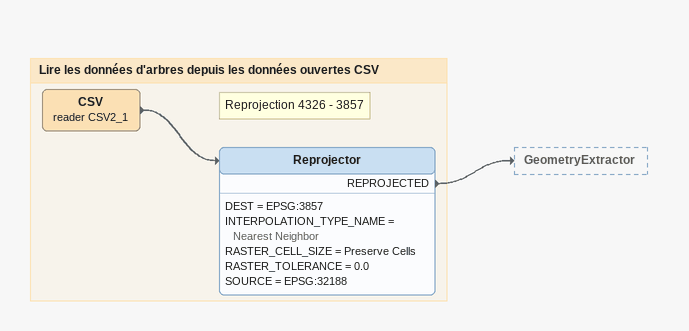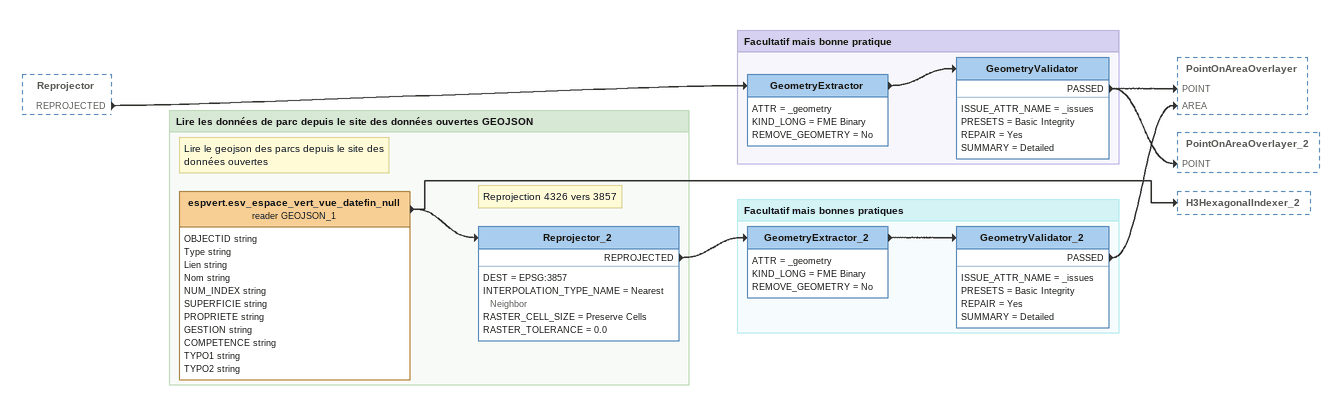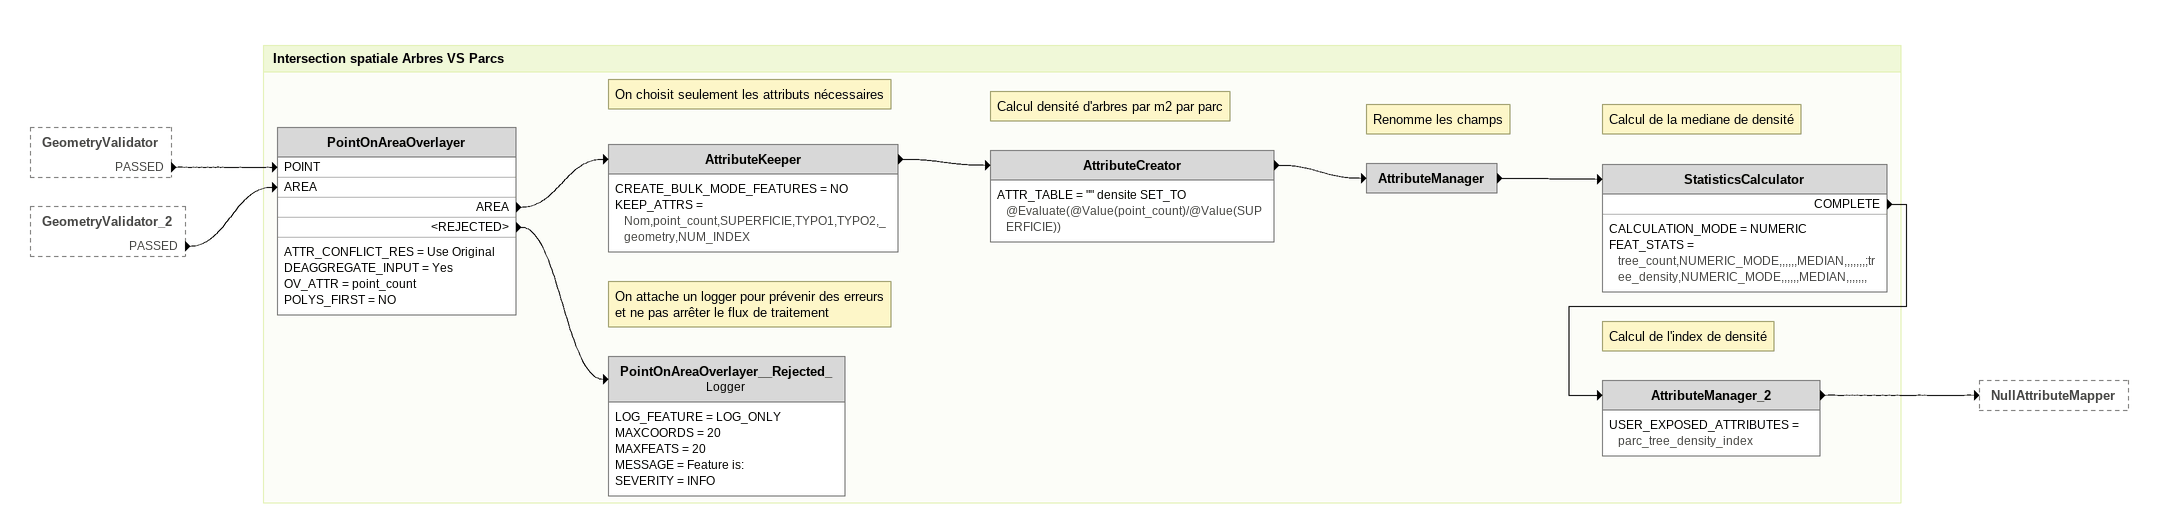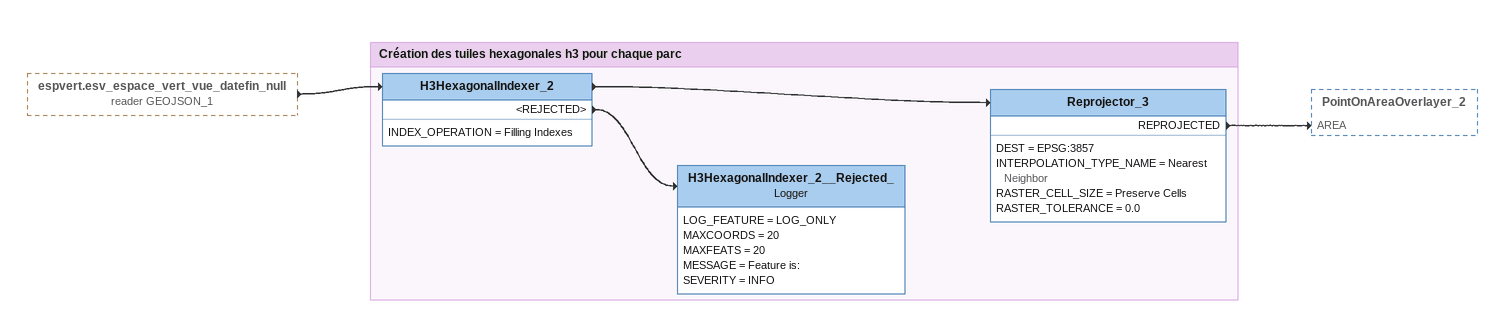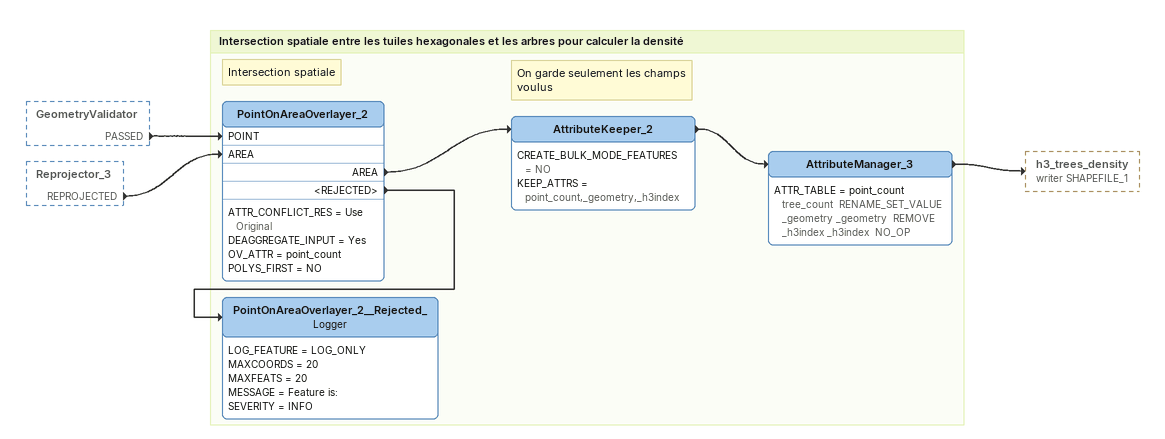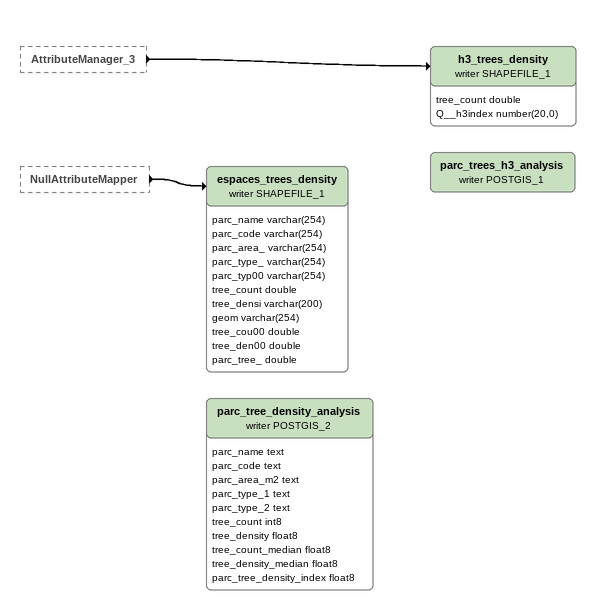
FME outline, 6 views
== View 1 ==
Bookmark: Lire les données d'arbres depuis les données ouvertes CSV
CSV (reader CSV2_1)
    -> Reprojector
Note: Reprojection 4326 - 3857
Reprojector
    DEST = EPSG:3857
    INTERPOLATION_TYPE_NAME = Nearest Neighbor
    RASTER_CELL_SIZE = Preserve Cells
    RASTER_TOLERANCE = 0.0
    SOURCE = EPSG:32188
    REPROJECTED -> GeometryExtractor

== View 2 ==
Reprojector [outside]
    REPROJECTED -> GeometryExtractor

Bookmark: Facultatif mais bonne pratique
GeometryExtractor
    ATTR = _geometry
    KIND_LONG = FME Binary
    REMOVE_GEOMETRY = No
    -> GeometryValidator
GeometryValidator
    ISSUE_ATTR_NAME = _issues
    PRESETS = Basic Integrity
    REPAIR = Yes
    SUMMARY = Detailed
    PASSED -> PointOnAreaOverlayer [POINT]
    PASSED -> PointOnAreaOverlayer_2 [POINT]

Bookmark: Lire les données de parc depuis le site des données ouvertes GEOJSON
Note: Lire le geojson des parcs depuis le site des données ouvertes
espvert.esv_espace_vert_vue_datefin_null (reader GEOJSON_1)
    attributes: OBJECTID string, Type string, Lien string, Nom string, NUM_INDEX string, SUPERFICIE string, PROPRIETE string, GESTION string, COMPETENCE string, TYPO1 string, TYPO2 string
    -> Reprojector_2
    -> H3HexagonalIndexer_2
Note: Reprojection 4326 vers 3857
Reprojector_2
    DEST = EPSG:3857
    INTERPOLATION_TYPE_NAME = Nearest Neighbor
    RASTER_CELL_SIZE = Preserve Cells
    RASTER_TOLERANCE = 0.0
    REPROJECTED -> GeometryExtractor_2

Bookmark: Facultatif mais bonnes pratiques
GeometryExtractor_2
    ATTR = _geometry
    KIND_LONG = FME Binary
    REMOVE_GEOMETRY = No
    -> GeometryValidator_2
GeometryValidator_2
    ISSUE_ATTR_NAME = _issues
    PRESETS = Basic Integrity
    REPAIR = Yes
    SUMMARY = Detailed
    PASSED -> PointOnAreaOverlayer [AREA]

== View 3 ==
GeometryValidator [outside]
    PASSED -> PointOnAreaOverlayer [POINT]
GeometryValidator_2 [outside]
    PASSED -> PointOnAreaOverlayer [AREA]

Bookmark: Intersection spatiale Arbres VS Parcs
PointOnAreaOverlayer
    ATTR_CONFLICT_RES = Use Original
    DEAGGREGATE_INPUT = Yes
    OV_ATTR = point_count
    POLYS_FIRST = NO
    AREA -> AttributeKeeper
    <REJECTED> -> PointOnAreaOverlayer__Rejected_
Note: On choisit seulement les attributs nécessaires
AttributeKeeper
    CREATE_BULK_MODE_FEATURES = NO
    KEEP_ATTRS = Nom,point_count,SUPERFICIE,TYPO1,TYPO2,_geometry,NUM_INDEX
    -> AttributeCreator
Note: Calcul densité d'arbres par m2 par parc
AttributeCreator
    ATTR_TABLE = "" densite SET_TO @Evaluate(@Value(point_count)/@Value(SUPERFICIE))
    -> AttributeManager
Note: Renomme les champs
AttributeManager
    -> StatisticsCalculator
Note: Calcul de la mediane de densité
StatisticsCalculator
    CALCULATION_MODE = NUMERIC
    FEAT_STATS = tree_count,NUMERIC_MODE,,,,,,MEDIAN,,,,,,,;tree_density,NUMERIC_MODE,,,,,,MEDIAN,,,,,,,
    COMPLETE -> AttributeManager_2
Note: Calcul de l'index de densité
AttributeManager_2
    USER_EXPOSED_ATTRIBUTES = parc_tree_density_index
    -> NullAttributeMapper
Note: On attache un logger pour prévenir des erreurs et ne pas arrêter le flux de traitement
PointOnAreaOverlayer__Rejected_: Logger
    LOG_FEATURE = LOG_ONLY
    MAXCOORDS = 20
    MAXFEATS = 20
    MESSAGE = Feature is:
    SEVERITY = INFO

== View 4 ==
espvert.esv_espace_vert_vue_datefin_null (reader GEOJSON_1) [outside]
    -> H3HexagonalIndexer_2

Bookmark: Création des tuiles hexagonales h3 pour chaque parc
H3HexagonalIndexer_2
    INDEX_OPERATION = Filling Indexes
    -> Reprojector_3
    <REJECTED> -> H3HexagonalIndexer_2__Rejected_
Reprojector_3
    DEST = EPSG:3857
    INTERPOLATION_TYPE_NAME = Nearest Neighbor
    RASTER_CELL_SIZE = Preserve Cells
    RASTER_TOLERANCE = 0.0
    REPROJECTED -> PointOnAreaOverlayer_2 [AREA]
H3HexagonalIndexer_2__Rejected_: Logger
    LOG_FEATURE = LOG_ONLY
    MAXCOORDS = 20
    MAXFEATS = 20
    MESSAGE = Feature is:
    SEVERITY = INFO

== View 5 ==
GeometryValidator [outside]
    PASSED -> PointOnAreaOverlayer_2 [POINT]
Reprojector_3 [outside]
    REPROJECTED -> PointOnAreaOverlayer_2 [AREA]

Bookmark: Intersection spatiale entre les tuiles hexagonales et les arbres pour calculer la densité
Note: Intersection spatiale
PointOnAreaOverlayer_2
    ATTR_CONFLICT_RES = Use Original
    DEAGGREGATE_INPUT = Yes
    OV_ATTR = point_count
    POLYS_FIRST = NO
    AREA -> AttributeKeeper_2
    <REJECTED> -> PointOnAreaOverlayer_2__Rejected_
Note: On garde seulement les champs voulus
AttributeKeeper_2
    CREATE_BULK_MODE_FEATURES = NO
    KEEP_ATTRS = point_count,_geometry,_h3index
    -> AttributeManager_3
AttributeManager_3
    ATTR_TABLE = point_count tree_count  RENAME_SET_VALUE _geometry _geometry  REMOVE _h3index _h3index  NO_OP
    -> h3_trees_density (writer SHAPEFILE_1)
PointOnAreaOverlayer_2__Rejected_: Logger
    LOG_FEATURE = LOG_ONLY
    MAXCOORDS = 20
    MAXFEATS = 20
    MESSAGE = Feature is:
    SEVERITY = INFO

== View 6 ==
AttributeManager_3 [outside]
    -> h3_trees_density (writer SHAPEFILE_1)
NullAttributeMapper [outside]
    -> espaces_trees_density (writer SHAPEFILE_1)
h3_trees_density (writer SHAPEFILE_1)
    attributes: tree_count double, Q__h3index number(20,0)
espaces_trees_density (writer SHAPEFILE_1)
    attributes: parc_name varchar(254), parc_code varchar(254), parc_area_ varchar(254), parc_type_ varchar(254), parc_typ00 varchar(254), tree_count double, tree_densi varchar(200), geom varchar(254), tree_cou00 double, tree_den00 double, parc_tree_ double
parc_tree_density_analysis (writer POSTGIS_2)
    attributes: parc_name text, parc_code text, parc_area_m2 text, parc_type_1 text, parc_type_2 text, tree_count int8, tree_density float8, tree_count_median float8, tree_density_median float8, parc_tree_density_index float8
parc_trees_h3_analysis (writer POSTGIS_1)
